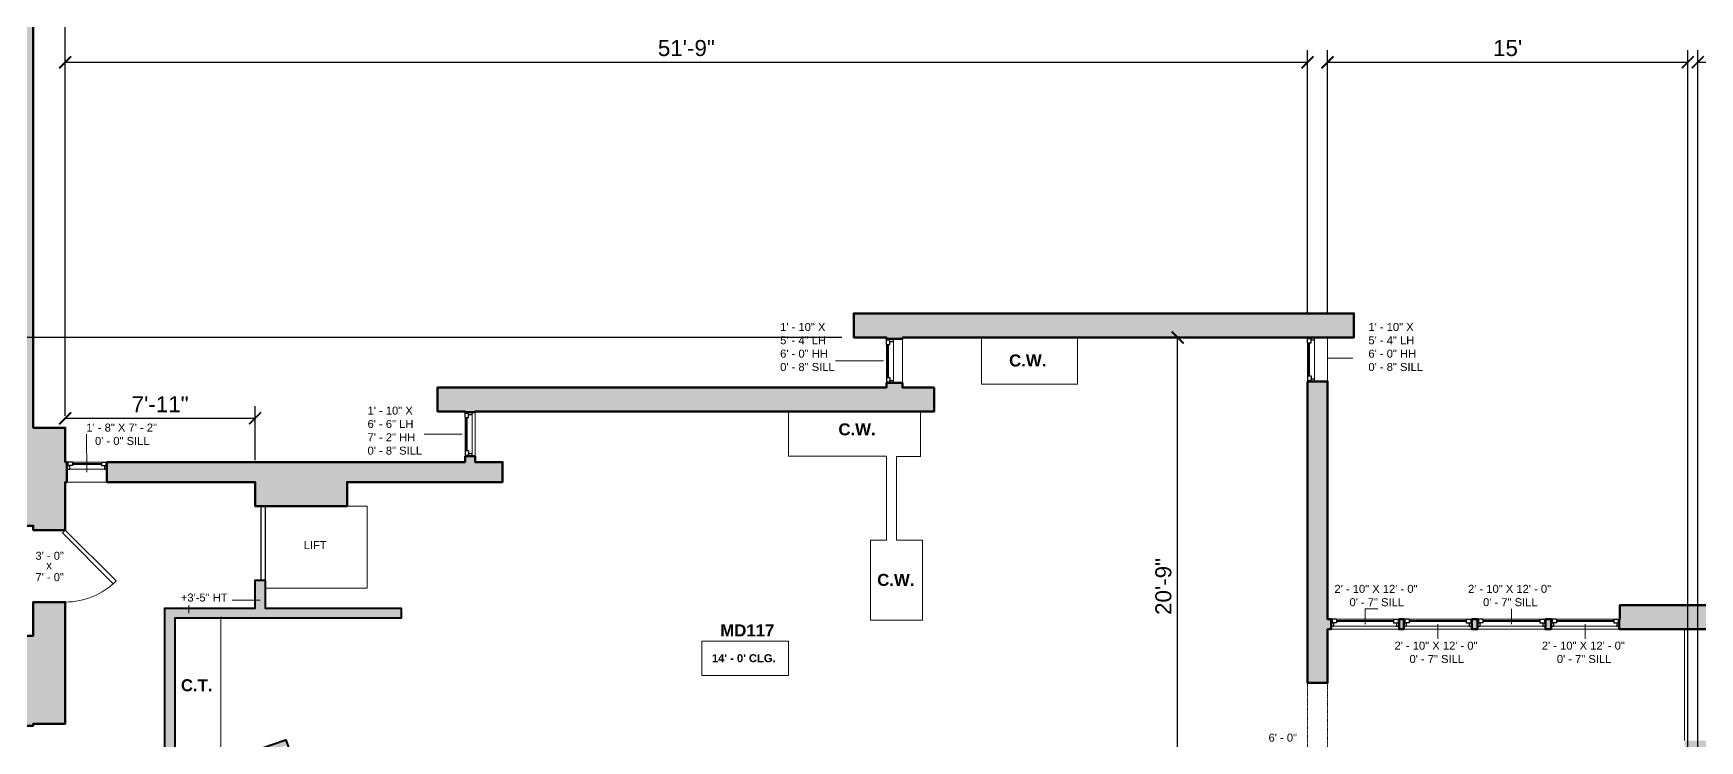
# Model space of a CAD drawing. Header units: inches. Extents: x -2078 to 106214, y -964 to 6385.
# Drawn here: x 65672 to 66505, y 4362 to 4715 of the extents above; entities that cross this region are included whole.
import ezdxf

# ---------------------------------------------------------------- set-up
doc = ezdxf.new("R2010")
doc.units = ezdxf.units.IN
doc.header["$MEASUREMENT"] = 0
doc.linetypes.add('HIDDEN2', pattern=[0.1875, 0.125, -0.0625])
for name, color, linetype, lineweight in [('A-ANNO', 2, 'Continuous', 5), ('A-ANNO-DIMS', 1, 'Continuous', 9), ('A-DETAIL-3', 40, 'Continuous', 15), ('A-DOOR', 1, 'Continuous', 18), ('A-GLAZ', 2, 'Continuous', 30), ('A-WALL', 3, 'Continuous', 40), ('A-WINDOWS', 2, 'Continuous', 18)]:
    doc.layers.add(name, color=color, linetype=linetype, lineweight=lineweight)
doc.layers.add('A-HATCH', color=9, linetype='Continuous')
doc.styles.add('Arial_1', font='arial.ttf', dxfattribs={"height": 0.0625})
doc.styles.add('Arial_2', font='arial.ttf', dxfattribs={"height": 3})
doc.styles.add('Arial_B', font='arialbd.ttf', dxfattribs={"height": 4.5})
doc.styles.add('Arial_B_1', font='arialbd.ttf', dxfattribs={"height": 3})
doc.styles.add('JC', font='arial.ttf', dxfattribs={"height": 0.125})
doc.dimstyles.new('JC-DIMS', dxfattribs={"dimtxt": 0.125, "dimasz": 0.09375, "dimexe": 0.09375, "dimexo": 0.09375, "dimgap": 0.046875, "dimtad": 1, "dimdec": 1, "dimzin": 0, "dimdsep": 46, "dimlunit": 4, "dimtxsty": 'JC', "dimblk": 'ARCHTICK', "dimcen": 0.09, "dimclrd": 1, "dimclre": 1, "dimclrt": 256, "dimadec": 0, "dimazin": 0, "dimtfac": 1, "dimtdec": 1, "dimtofl": 0, "dimtmove": 1, "dimatfit": 3, "dimfxl": 1, "dimtolj": 1, "dimtzin": 0, "dimarcsym": 0})

# ---------------------------------------------------------------- blocks, each defined once
blk = doc.blocks.new('JC_SINGLE DOOR-NO TRIM - SINGLE DOOR-1545694-Mudd Library - 2nd FL')
at = {"layer": 'A-DOOR', "lineweight": 30}
for p, q in [((-8.87, -32.04), (16.59, -6.59)), ((18, -8), (-7.46, -33.46)), ((16.59, -6.59), (18, -8)), ((-7.46, -33.46), (-8.87, -32.04))]:
    blk.add_line(p, q, dxfattribs=at)
at = {"layer": 'A-DOOR', "lineweight": 9}
blk.add_arc((18, -8), 36, 180, 225, dxfattribs=at)
blk = doc.blocks.new('JC_FIXED WINDOW - MUNTIN - FIXED WINDOW-1509661-Mudd Library - 2nd FL')
at = {"layer": 'A-GLAZ'}
for p, q in [((-10, 5), (-10, -5)), ((-7.25, 5), (-10, 5)), ((-10, 1.5), (-8.75, 1.5)), ((-9.5, 5), (-9.5, 3.25)), ((-9.5, 3.25), (-8.75, 3.25)), ((-7.25, 3.25), (-8.75, 3.25)), ((-8.75, 3.25), (-8.75, 1.5)), ((-7.25, 5), (-7.25, 3.25)), ((7.25, 5), (10, 5)), ((7.25, 5), (7.25, 3.25)), ((7.25, 3.25), (9.5, 3.25)), ((8.75, 3.25), (8.75, 1.5)), ((8.75, 1.5), (10, 1.5)), ((9.5, 5), (9.5, 3.25)), ((10, 5), (10, -5))]:
    blk.add_line(p, q, dxfattribs=at)
at = {"layer": 'A-GLAZ', "lineweight": 9}
for p, q in [((8.75, 1.5), (-8.75, 1.5)), ((7.25, 5), (-7.25, 5))]:
    blk.add_line(p, q, dxfattribs=at)
at = {"layer": 'A-GLAZ', "lineweight": 40}
blk.add_line((-7.25, 4.125), (7.25, 4.125), dxfattribs=at)
at = {"layer": 'A-WINDOWS'}
for p, q in [((10, 5), (-10, 5)), ((-10, -5), (10, -5))]:
    blk.add_line(p, q, dxfattribs=at)
blk = doc.blocks.new('JC_FIXED WINDOW - MUNTIN - FIXED WINDOW-1509813-Mudd Library - 2nd FL')
at = {"layer": 'A-GLAZ'}
for p, q in [((-11, 2.5), (-11, -2.5)), ((-8.25, 2.5), (-11, 2.5)), ((-10.5, 2.5), (-10.5, 0.75)), ((-10.5, 0.75), (-9.75, 0.75)), ((-8.25, 0.75), (-9.75, 0.75)), ((-9.75, 0.75), (-9.75, -1)), ((-8.25, 2.5), (-8.25, 0.75)), ((8.25, 2.5), (11, 2.5)), ((8.25, 2.5), (8.25, 0.75)), ((8.25, 0.75), (10.5, 0.75)), ((9.75, 0.75), (9.75, -1)), ((10.5, 2.5), (10.5, 0.75)), ((11, 2.5), (11, -2.5)), ((-11, -1), (-9.75, -1)), ((9.75, -1), (11, -1))]:
    blk.add_line(p, q, dxfattribs=at)
at = {"layer": 'A-GLAZ', "lineweight": 9}
for p, q in [((8.25, 2.5), (-8.25, 2.5)), ((9.75, -1), (-9.75, -1))]:
    blk.add_line(p, q, dxfattribs=at)
at = {"layer": 'A-GLAZ', "lineweight": 40}
blk.add_line((-8.25, 1.62), (8.25, 1.62), dxfattribs=at)
at = {"layer": 'A-WINDOWS'}
for p, q in [((11, 2.5), (-11, 2.5)), ((-11, -2.5), (11, -2.5))]:
    blk.add_line(p, q, dxfattribs=at)
blk = doc.blocks.new('JC_FIXED WINDOW - MUNTIN - FIXED WINDOW-1509908-Mudd Library - 2nd FL')
at = {"layer": 'A-GLAZ'}
for p, q in [((-11, 4), (-11, -4)), ((-8.25, 4), (-11, 4)), ((-11, 0.5), (-9.75, 0.5)), ((-10.5, 4), (-10.5, 2.25)), ((-10.5, 2.25), (-9.75, 2.25)), ((-8.25, 2.25), (-9.75, 2.25)), ((-9.75, 2.25), (-9.75, 0.5)), ((-8.25, 4), (-8.25, 2.25)), ((8.25, 4), (11, 4)), ((8.25, 4), (8.25, 2.25)), ((8.25, 2.25), (10.5, 2.25)), ((9.75, 2.25), (9.75, 0.5)), ((9.75, 0.5), (11, 0.5)), ((10.5, 4), (10.5, 2.25)), ((11, 4), (11, -4))]:
    blk.add_line(p, q, dxfattribs=at)
at = {"layer": 'A-GLAZ', "lineweight": 9}
for p, q in [((9.75, 0.5), (-9.75, 0.5)), ((8.25, 4), (-8.25, 4))]:
    blk.add_line(p, q, dxfattribs=at)
at = {"layer": 'A-GLAZ', "lineweight": 40}
blk.add_line((-8.25, 3.12), (8.25, 3.12), dxfattribs=at)
at = {"layer": 'A-WINDOWS'}
for p, q in [((11, 4), (-11, 4)), ((-11, -4), (11, -4))]:
    blk.add_line(p, q, dxfattribs=at)
blk = doc.blocks.new('JC_FIXED WINDOW - MUNTIN - FIXED WINDOW-1509958-Mudd Library - 2nd FL')
at = {"layer": 'A-GLAZ'}
for p, q in [((-11, 5), (-11, -5)), ((-8.25, 5), (-11, 5)), ((-11, 1.5), (-9.75, 1.5)), ((-10.5, 5), (-10.5, 3.25)), ((-10.5, 3.25), (-9.75, 3.25)), ((-8.25, 3.25), (-9.75, 3.25)), ((-9.75, 3.25), (-9.75, 1.5)), ((-8.25, 5), (-8.25, 3.25)), ((8.25, 5), (11, 5)), ((8.25, 5), (8.25, 3.25)), ((8.25, 3.25), (10.5, 3.25)), ((9.75, 3.25), (9.75, 1.5)), ((9.75, 1.5), (11, 1.5)), ((10.5, 5), (10.5, 3.25)), ((11, 5), (11, -5))]:
    blk.add_line(p, q, dxfattribs=at)
at = {"layer": 'A-GLAZ', "lineweight": 9}
for p, q in [((9.75, 1.5), (-9.75, 1.5)), ((8.25, 5), (-8.25, 5))]:
    blk.add_line(p, q, dxfattribs=at)
at = {"layer": 'A-GLAZ', "lineweight": 40}
blk.add_line((-8.25, 4.12), (8.25, 4.12), dxfattribs=at)
at = {"layer": 'A-WINDOWS'}
for p, q in [((11, 5), (-11, 5)), ((-11, -5), (11, -5))]:
    blk.add_line(p, q, dxfattribs=at)
blk = doc.blocks.new('JC_FIXED WINDOW - MUNTIN - FIXED WINDOW-1511943-Mudd Library - 2nd FL')
at = {"layer": 'A-GLAZ'}
for p, q in [((-17, 2.5), (-17, -2.5)), ((-14.25, 2.5), (-17, 2.5)), ((-16.5, 2.5), (-16.5, 0.75)), ((-16.5, 0.75), (-15.75, 0.75)), ((-14.25, 0.75), (-15.75, 0.75)), ((-15.75, 0.75), (-15.75, -1)), ((-14.25, 2.5), (-14.25, 0.75)), ((14.25, 2.5), (17, 2.5)), ((14.25, 2.5), (14.25, 0.75)), ((14.25, 0.75), (16.5, 0.75)), ((15.75, 0.75), (15.75, -1)), ((16.5, 2.5), (16.5, 0.75)), ((17, 2.5), (17, -2.5)), ((-17, -1), (-15.75, -1)), ((15.75, -1), (17, -1))]:
    blk.add_line(p, q, dxfattribs=at)
at = {"layer": 'A-GLAZ', "lineweight": 9}
for p, q in [((14.25, 2.5), (-14.25, 2.5)), ((15.75, -1), (-15.75, -1))]:
    blk.add_line(p, q, dxfattribs=at)
at = {"layer": 'A-GLAZ', "lineweight": 40}
blk.add_line((-14.25, 1.625), (14.25, 1.625), dxfattribs=at)
at = {"layer": 'A-WINDOWS'}
for p, q in [((17, 2.5), (-17, 2.5)), ((-17, -2.5), (17, -2.5))]:
    blk.add_line(p, q, dxfattribs=at)
blk = doc.blocks.new('JC_OPENING DOOR - OPENING DOOR-1582286-Mudd Library - 2nd FL')
at = {"layer": 'A-DOOR', "linetype": 'HIDDEN2'}
for p, q in [((35.68, 5), (-36.32, 5)), ((-36.32, -5), (35.68, -5))]:
    blk.add_line(p, q, dxfattribs=at)
at = {"layer": 'A-DOOR'}
for p, q in [((-36.32, 5), (-36.32, -5)), ((35.68, -5), (35.68, 5))]:
    blk.add_line(p, q, dxfattribs=at)
blk = doc.blocks.new('JC_SINGLE DOOR-NO TRIM - SINGLE DOOR-1645188-Mudd Library - 2nd FL')
at = {"layer": 'A-DOOR', "lineweight": 30}
for p, q in [((-18.5, -0.5), (18.5, -0.5)), ((18.5, -2.5), (-18.5, -2.5))]:
    blk.add_line(p, q, dxfattribs=at)
blk = doc.blocks.new('_ArchTick')
at = {"color": 0, "linetype": 'ByBlock', "const_width": 0.15}
blk.add_lwpolyline([(-0.5, -0.5), (0.5, 0.5)], dxfattribs=at)
blk = doc.blocks.new('*D2650')
at = {"layer": 'A-ANNO-DIMS', "color": 1, "lineweight": -2, "transparency": 16777216}
for p, q in [((66319.07, 4575.12), (66319.07, 4706.69)), ((66499.08, 4268.96), (66499.08, 4706.69)), ((66319.07, 4700.69), (66499.08, 4700.69))]:
    blk.add_line(p, q, dxfattribs=at)
at = {"layer": 'Defpoints', "color": 0, "transparency": 16777216}
for p in [(66499.08, 4700.69), (66319.07, 4569.12), (66499.08, 4262.96)]:
    blk.add_point(p, dxfattribs=at)
at = {"layer": 'A-ANNO-DIMS', "color": 1, "lineweight": -2, "transparency": 16777216, "xscale": 6, "yscale": 6, "zscale": 6, "rotation": 180}
blk.add_blockref('_ArchTick', (66319.07, 4700.69), dxfattribs=at)
at = {"layer": 'A-ANNO-DIMS', "color": 1, "lineweight": -2, "transparency": 16777216, "xscale": 6, "yscale": 6, "zscale": 6}
blk.add_blockref('_ArchTick', (66499.08, 4700.69), dxfattribs=at)
at = {"layer": 'A-ANNO-DIMS', "color": 2, "transparency": 16777216, "insert": (66409.07, 4707.77), "char_height": 8, "attachment_point": 5, "style": 'JC'}
blk.add_mtext("\\A1;15'", dxfattribs=at)
blk = doc.blocks.new('*D2651')
at = {"layer": 'A-ANNO-DIMS', "color": 1, "lineweight": -2, "transparency": 16777216}
for p, q in [((65688.2, 4523.98), (65688.2, 4706.69)), ((66309.07, 4575.12), (66309.07, 4706.69)), ((65688.2, 4700.69), (66309.07, 4700.69))]:
    blk.add_line(p, q, dxfattribs=at)
at = {"layer": 'Defpoints', "color": 0, "transparency": 16777216}
for p in [(66309.07, 4700.69), (66309.07, 4569.12), (65688.2, 4517.98)]:
    blk.add_point(p, dxfattribs=at)
at = {"layer": 'A-ANNO-DIMS', "color": 1, "lineweight": -2, "transparency": 16777216, "xscale": 6, "yscale": 6, "zscale": 6, "rotation": 180}
blk.add_blockref('_ArchTick', (65688.2, 4700.69), dxfattribs=at)
at = {"layer": 'A-ANNO-DIMS', "color": 1, "lineweight": -2, "transparency": 16777216, "xscale": 6, "yscale": 6, "zscale": 6}
blk.add_blockref('_ArchTick', (66309.07, 4700.69), dxfattribs=at)
at = {"layer": 'A-ANNO-DIMS', "color": 2, "transparency": 16777216, "insert": (65998.63, 4707.77), "char_height": 8, "attachment_point": 5, "style": 'JC'}
blk.add_mtext('\\A1;51\'-9"', dxfattribs=at)
blk = doc.blocks.new('*D2653')
at = {"layer": 'A-ANNO-DIMS', "color": 1, "lineweight": -2, "transparency": 16777216}
for p, q in [((66504.08, 4268.96), (66504.08, 4706.69)), ((66528.08, 4218.56), (66528.08, 4706.69)), ((66504.08, 4700.69), (66528.08, 4700.69))]:
    blk.add_line(p, q, dxfattribs=at)
at = {"layer": 'Defpoints', "color": 0, "transparency": 16777216}
for p in [(66528.08, 4700.69), (66504.08, 4262.96), (66528.08, 4212.56)]:
    blk.add_point(p, dxfattribs=at)
at = {"layer": 'A-ANNO-DIMS', "color": 1, "lineweight": -2, "transparency": 16777216, "xscale": 6, "yscale": 6, "zscale": 6, "rotation": 180}
blk.add_blockref('_ArchTick', (66504.08, 4700.69), dxfattribs=at)
at = {"layer": 'A-ANNO-DIMS', "color": 1, "lineweight": -2, "transparency": 16777216, "xscale": 6, "yscale": 6, "zscale": 6}
blk.add_blockref('_ArchTick', (66528.08, 4700.69), dxfattribs=at)
at = {"layer": 'A-ANNO-DIMS', "color": 2, "transparency": 16777216, "insert": (66516.08, 4707.71), "char_height": 8, "attachment_point": 5, "style": 'JC'}
blk.add_mtext("\\A1;2'", dxfattribs=at)
blk = doc.blocks.new('*D2654')
at = {"layer": 'A-ANNO-DIMS', "color": 1, "lineweight": -2, "transparency": 16777216}
for p, q in [((66076.27, 4563.12), (65420.26, 4563.12)), ((65426.26, 3740.12), (65426.26, 4563.12)), ((65891.08, 3740.12), (65420.26, 3740.12))]:
    blk.add_line(p, q, dxfattribs=at)
at = {"layer": 'Defpoints', "color": 0, "transparency": 16777216}
for p in [(65426.26, 4563.12), (66082.27, 4563.12), (65897.08, 3740.12)]:
    blk.add_point(p, dxfattribs=at)
at = {"layer": 'A-ANNO-DIMS', "color": 1, "lineweight": -2, "transparency": 16777216, "xscale": 6, "yscale": 6, "zscale": 6}
for p, rotation in [((65426.26, 4563.12), 90), ((65426.26, 3740.12), 270)]:
    blk.add_blockref('_ArchTick', p, dxfattribs=dict(at, rotation=rotation))
at = {"layer": 'A-ANNO-DIMS', "color": 2, "transparency": 16777216, "insert": (65419.18, 4151.62), "char_height": 8, "attachment_point": 5, "rotation": 90, "style": 'JC'}
blk.add_mtext('\\A1;68\'-7"', dxfattribs=at)
blk = doc.blocks.new('JC- existing door Tag_quad - JC- existing door Tag_quad-839775-Mudd Library - 2nd FL')
at = {"layer": 'A-ANNO', "insert": (-0.023, 0.038), "char_height": 0.0625, "width": 0.0505, "attachment_point": 1, "style": 'Arial_1', "bg_fill": 3, "box_fill_scale": 1.25, "bg_fill_color": 256, "bg_fill_true_color": 13158600, "bg_fill_transparency": 0}
blk.add_mtext('x', dxfattribs=at)
blk = doc.blocks.new('*D2668')
at = {"layer": 'A-ANNO-DIMS', "color": 1, "lineweight": -2, "transparency": 16777216}
for p, q in [((65688.2, 4523.98), (65688.2, 4528.73)), ((65688.2, 4522.73), (65783.08, 4522.73)), ((65783.08, 4501.83), (65783.08, 4528.73))]:
    blk.add_line(p, q, dxfattribs=at)
at = {"layer": 'Defpoints', "color": 0, "transparency": 16777216}
for p in [(65783.08, 4522.73), (65688.2, 4517.98), (65783.08, 4495.83)]:
    blk.add_point(p, dxfattribs=at)
at = {"layer": 'A-ANNO-DIMS', "color": 1, "lineweight": -2, "transparency": 16777216, "xscale": 6, "yscale": 6, "zscale": 6, "rotation": 180}
blk.add_blockref('_ArchTick', (65688.2, 4522.73), dxfattribs=at)
at = {"layer": 'A-ANNO-DIMS', "color": 1, "lineweight": -2, "transparency": 16777216, "xscale": 6, "yscale": 6, "zscale": 6}
blk.add_blockref('_ArchTick', (65783.08, 4522.73), dxfattribs=at)
at = {"layer": 'A-ANNO-DIMS', "color": 2, "transparency": 16777216, "insert": (65735.64, 4529.75), "char_height": 8, "attachment_point": 5, "style": 'JC'}
blk.add_mtext('\\A1;7\'-11"', dxfattribs=at)
blk = doc.blocks.new('*D2669')
at = {"layer": 'A-ANNO-DIMS', "color": 1, "lineweight": -2, "transparency": 16777216}
for p, q in [((65688.2, 4523.98), (65688.2, 4752.71)), ((67592.58, 4083.21), (67592.58, 4752.71)), ((65688.2, 4746.71), (67592.58, 4746.71))]:
    blk.add_line(p, q, dxfattribs=at)
at = {"layer": 'Defpoints', "color": 0, "transparency": 16777216}
for p in [(67592.58, 4746.71), (65688.2, 4517.98), (67592.58, 4077.21)]:
    blk.add_point(p, dxfattribs=at)
at = {"layer": 'A-ANNO-DIMS', "color": 1, "lineweight": -2, "transparency": 16777216, "xscale": 6, "yscale": 6, "zscale": 6, "rotation": 180}
blk.add_blockref('_ArchTick', (65688.2, 4746.71), dxfattribs=at)
at = {"layer": 'A-ANNO-DIMS', "color": 1, "lineweight": -2, "transparency": 16777216, "xscale": 6, "yscale": 6, "zscale": 6}
blk.add_blockref('_ArchTick', (67592.58, 4746.71), dxfattribs=at)
at = {"layer": 'A-ANNO-DIMS', "color": 2, "transparency": 16777216, "insert": (66640.39, 4753.8), "char_height": 8, "attachment_point": 5, "style": 'JC'}
blk.add_mtext('\\A1;158\'-8"', dxfattribs=at)
blk = doc.blocks.new('*D2670')
at = {"layer": 'A-ANNO-DIMS', "color": 1, "lineweight": -2, "transparency": 16777216}
for p, q in [((66244.15, 4314.12), (66244.15, 4563.12)), ((66244.49, 4563.12), (66250.15, 4563.12)), ((66244.49, 4314.12), (66250.15, 4314.12))]:
    blk.add_line(p, q, dxfattribs=at)
at = {"layer": 'Defpoints', "color": 0, "transparency": 16777216}
for p in [(66238.49, 4563.12), (66244.15, 4563.12), (66238.49, 4314.12)]:
    blk.add_point(p, dxfattribs=at)
at = {"layer": 'A-ANNO-DIMS', "color": 1, "lineweight": -2, "transparency": 16777216, "xscale": 6, "yscale": 6, "zscale": 6}
for p, rotation in [((66244.15, 4563.12), 90), ((66244.15, 4314.12), 270)]:
    blk.add_blockref('_ArchTick', p, dxfattribs=dict(at, rotation=rotation))
at = {"layer": 'A-ANNO-DIMS', "color": 2, "transparency": 16777216, "insert": (66237.06, 4438.62), "char_height": 8, "attachment_point": 5, "rotation": 90, "style": 'JC'}
blk.add_mtext('\\A1;20\'-9"', dxfattribs=at)
blk = doc.blocks.new('*D2671')
at = {"layer": 'A-ANNO-DIMS', "color": 1, "lineweight": -2, "transparency": 16777216}
for p, q in [((66076.27, 4563.12), (65452.24, 4563.12)), ((65458.24, 4222.12), (65458.24, 4563.12)), ((65728.14, 4222.12), (65452.24, 4222.12))]:
    blk.add_line(p, q, dxfattribs=at)
at = {"layer": 'Defpoints', "color": 0, "transparency": 16777216}
for p in [(65458.24, 4563.12), (66082.27, 4563.12), (65734.14, 4222.12)]:
    blk.add_point(p, dxfattribs=at)
at = {"layer": 'A-ANNO-DIMS', "color": 1, "lineweight": -2, "transparency": 16777216, "xscale": 6, "yscale": 6, "zscale": 6}
for p, rotation in [((65458.24, 4563.12), 90), ((65458.24, 4222.12), 270)]:
    blk.add_blockref('_ArchTick', p, dxfattribs=dict(at, rotation=rotation))
at = {"layer": 'A-ANNO-DIMS', "color": 2, "transparency": 16777216, "insert": (65451.15, 4392.62), "char_height": 8, "attachment_point": 5, "rotation": 90, "style": 'JC'}
blk.add_mtext('\\A1;28\'-5"', dxfattribs=at)

msp = doc.modelspace()

# ---------------------------------------------------------------- hatches: boundary and pattern name
at = {"layer": 'A-HATCH'}
h = msp.add_hatch(color=256, dxfattribs=at)
h.dxf.hatch_style = 1
h.paths.add_polyline_path([(65688.202, 4517.984), (65672.202, 4517.984), (65672.202, 4723.348), (65659.39, 4723.348), (65659.39, 4717.348), (65662.202, 4717.348), (65662.202, 4468.95), (65672.202, 4468.95), (65672.202, 4466.832), (65688.202, 4466.832), (65688.202, 4490.832), (65689.078, 4490.832), (65689.078, 4500.832), (65688.202, 4500.832)])
h.paths.add_polyline_path([(65688.202, 4430.832), (65672.202, 4430.832), (65672.202, 4413.95), (65662.202, 4413.95), (65662.202, 4374.75), (65662.202, 4372.75), (65662.202, 4368.95), (65672.202, 4368.95), (65672.202, 4369.984), (65688.202, 4369.984)])
h.paths.add_polyline_path([(65672.202, 4228.984), (65672.202, 4228.95), (65662.202, 4228.95), (65662.202, 4221.383), (65662.202, 3940.941), (65688.202, 3940.941), (65688.202, 3965.119), (65691.578, 3965.119), (65691.578, 3973.119), (65688.202, 3973.119), (65688.202, 4228.984)])
h.paths.add_polyline_path([(65713.578, 3973.119), (65713.578, 3965.119), (65846.828, 3965.119), (65846.828, 3973.119)])
h.paths.add_polyline_path([(65738.145, 4223.506), (65748.129, 4226.969), (65748.129, 4234.833), (65749.833, 4235.424), (65748.195, 4240.148), (65748.129, 4240.125), (65748.129, 4246.829), (65801.113, 4265.206), (65800.376, 4267.332), (65747.379, 4248.938), (65747.379, 4252.919), (65743.129, 4251.445), (65743.129, 4230.527), (65734.145, 4227.411), (65734.145, 4222.119), (65734.145, 4031.72), (65738.145, 4031.72)])
h.paths.add_polyline_path([(65892.078, 3973.119), (65886.828, 3973.119), (65886.828, 3965.119), (65892.078, 3965.119), (65892.078, 3917.734), (65902.078, 3917.734), (65902.078, 3964.119), (65924.462, 3964.119), (65924.462, 3986.119), (65924.462, 3991.119), (65902.078, 3991.119), (65902.078, 3998.308), (65892.078, 3998.308)])
h.paths.add_polyline_path([(65892.078, 3714.308), (65902.078, 3714.308), (65902.078, 3732.119), (65902.328, 3732.119), (65902.328, 3740.119), (65902.078, 3740.119), (65902.078, 3831.734), (65892.078, 3831.734)])
h.paths.add_polyline_path([(66079.828, 3732.119), (66079.828, 3740.119), (65924.328, 3740.119), (65924.328, 3732.119)])
h.paths.add_polyline_path([(65902.066, 3748.599), (65942.47, 3748.599), (65942.47, 3756.842), (65902.066, 3756.842)], flags=9)
h = msp.add_hatch(color=256, dxfattribs=at)
h.dxf.hatch_style = 1
h.paths.add_polyline_path([(66319.066, 4318.369), (66309.066, 4318.369), (66309.066, 4133.693), (66319.066, 4133.693)])
h.paths.add_polyline_path([(66169.777, 4307.3), (66161.777, 4307.3), (66161.777, 4292.842), (66153.113, 4292.842), (66153.113, 4280.842), (66115.113, 4280.842), (66115.113, 4292.842), (66110.113, 4292.842), (66110.113, 4310.579), (66100.113, 4310.579), (66100.113, 4289.087), (66100.043, 4289.085), (66100.113, 4285.086), (66100.113, 4275.579), (66110.113, 4275.579), (66110.113, 4279.842), (66156.777, 4279.842), (66156.777, 4268.308), (66169.777, 4268.308)])
h.paths.add_polyline_path([(66319.066, 4541.119), (66309.066, 4541.119), (66309.066, 4390.369), (66319.066, 4390.369), (66319.066, 4417.269), (66320.828, 4417.269), (66320.828, 4422.269), (66319.066, 4422.269)])
h.paths.add_polyline_path([(66332.271, 4575.119), (66082.271, 4575.119), (66082.271, 4563.119), (66098.638, 4563.119), (66098.638, 4562.398), (66106.638, 4562.398), (66106.638, 4563.119), (66309.066, 4563.119), (66319.066, 4563.119), (66332.271, 4563.119)])
h.paths.add_polyline_path([(66122.553, 4538.172), (66106.638, 4538.172), (66106.638, 4540.398), (66098.638, 4540.398), (66098.638, 4538.172), (65874.289, 4538.172), (65874.289, 4526.172), (65888.046, 4526.172), (65893.046, 4525.832), (65893.046, 4526.172), (66122.553, 4526.172)])
h.paths.add_polyline_path([(65906.796, 4500.832), (65893.046, 4500.832), (65893.046, 4503.832), (65888.046, 4503.832), (65888.046, 4500.832), (65709.078, 4500.832), (65709.078, 4490.832), (65783.078, 4490.832), (65783.078, 4478.832), (65829.078, 4478.832), (65829.078, 4490.832), (65906.796, 4490.832)])
h.paths.add_polyline_path([(65856.087, 4427.832), (65788.078, 4427.832), (65788.078, 4441.832), (65783.078, 4441.832), (65783.078, 4427.832), (65737.955, 4427.832), (65737.955, 4338.323), (65799.336, 4359.26), (65798.449, 4361.863), (65742.955, 4342.934), (65742.955, 4422.832), (65856.087, 4422.832)])
h = msp.add_hatch(color=256, dxfattribs=at)
h.dxf.hatch_style = 1
h.paths.add_polyline_path([(65800.708, 4355.238), (65799.821, 4357.84), (65738.197, 4336.821), (65737.955, 4337.53), (65737.955, 4333.832)])
h.paths.add_polyline_path([(65900.113, 4310.579), (65890.113, 4310.579), (65890.113, 4289.371), (65888.023, 4288.646), (65889.662, 4283.922), (65890.113, 4284.079), (65890.113, 4275.579), (65900.113, 4275.579), (65900.113, 4281.595), (65900.113, 4285.596)])
h.paths.add_polyline_path([(67196.326, 3797.493), (67196.326, 3991.469), (67191.078, 3991.469), (67191.078, 3960.944), (67188.078, 3960.944), (67188.078, 3862.917), (67183.055, 3862.873), (67183.126, 3854.873), (67191.078, 3854.944), (67191.078, 3798.532), (67191.078, 3787.947), (67244.317, 3719.804), (67255.077, 3736.535), (67254.704, 3736.837), (67261.249, 3744.92)])
h.paths.add_polyline_path([(67518.799, 3912.251, 0.035875), (67577.91, 4017.637), (67575.455, 4018.791), (67576.476, 4021.056), (67570.025, 4023.778), (67569.121, 4021.768), (67567.955, 4022.316, -0.0359224), (67509.529, 3918.174, -0.0795008), (67319.208, 3697.985), (67314.095, 3702.126), (67307.802, 3694.354), (67308.131, 3694.087), (67291.429, 3659.456), (67327.913, 3690.936, 0.0788846)])
h.paths.add_polyline_path([(67247.942, 4382.218), (67241.579, 4374.503), (67502.703, 4159.127), (67487.525, 4121.56), (67498.725, 4116.832), (67501.837, 4124.203), (67499.737, 4125.089), (67514.721, 4162.177)])
h.paths.add_polyline_path([(67199.735, 4354.794), (67189.735, 4354.794), (67189.735, 4353.044), (66947.239, 4353.044), (66947.239, 4400.519), (66940.239, 4400.519), (66940.239, 4350.044), (66738.641, 4350.044), (66738.641, 4357.294), (66728.641, 4357.294), (66728.641, 4293.353), (66734.641, 4293.353), (66734.641, 4343.044), (66961.078, 4343.044), (66961.078, 4336.044), (66971.078, 4336.044), (66971.078, 4343.044), (67186.735, 4343.044), (67186.735, 4248.937), (67191.078, 4248.937), (67191.078, 4217.937), (67196.078, 4217.937), (67196.078, 4248.937), (67199.735, 4248.937)])
h.paths.add_polyline_path([(67196.078, 4181.937), (67191.078, 4181.937), (67191.078, 4027.469), (67196.078, 4027.469)])
h.paths.add_polyline_path([(66947.239, 4429.269), (66760.891, 4429.269), (66760.891, 4417.269), (66761.489, 4417.269), (66761.489, 4418.269), (66940.239, 4418.269), (66940.239, 4416.519), (66947.239, 4416.519)])
h.paths.add_polyline_path([(66738.891, 4429.269), (66727.391, 4429.269), (66727.391, 4417.269), (66728.641, 4417.269), (66728.641, 4405.294), (66738.641, 4405.294), (66738.641, 4417.269), (66738.891, 4417.269)])
h.paths.add_polyline_path([(66705.391, 4429.269), (66465.078, 4429.269), (66465.078, 4422.269), (66464.832, 4422.269), (66464.832, 4417.269), (66643.078, 4417.269), (66643.078, 4416.044), (66647.078, 4416.044), (66647.078, 4417.269), (66705.391, 4417.269)])
h.paths.add_polyline_path([(66618.066, 4342.269), (66620.828, 4342.269), (66620.828, 4347.269), (66619.328, 4347.269), (66619.328, 4349.269), (66610.066, 4349.269), (66610.066, 4325.077), (66539.533, 4325.077), (66539.533, 4361.475), (66497.533, 4361.475), (66497.533, 4305.475), (66505.783, 4305.475), (66505.783, 4308.225), (66524.783, 4308.225), (66524.783, 4306.975), (66531.078, 4306.975), (66531.078, 4306.464), (66536.078, 4306.464), (66536.078, 4320.077), (66613.066, 4320.077), (66613.066, 4312.464), (66607.485, 4312.464), (66604.125, 4307.881), (66604.125, 4307.464), (66618.066, 4307.464)])
h.paths.add_polyline_path([(66647.078, 4347.294), (66643.078, 4347.294), (66643.078, 4347.269), (66642.828, 4347.269), (66642.828, 4342.269), (66647.078, 4342.269)])
h.paths.add_polyline_path([(66647.078, 4380.044), (66643.078, 4380.044), (66643.078, 4379.294), (66647.078, 4379.294)])
h.paths.add_polyline_path([(66357.133, 4422.269), (66354.828, 4422.269), (66354.828, 4417.269), (66357.133, 4417.269)])
h.paths.add_polyline_path([(66393.961, 4422.269), (66391.133, 4422.269), (66391.133, 4417.269), (66393.961, 4417.269)])
h.paths.add_polyline_path([(66430.832, 4422.269), (66427.961, 4422.269), (66427.961, 4417.269), (66430.832, 4417.269)])

# ---------------------------------------------------------------- linework, layer by layer
at = {"layer": 'A-ANNO'}
for p, q in [((65699.078, 4495.832), (65698.765, 4514.732)), ((66337.828, 4427.45), (66344.203, 4427.437)), ((66337.828, 4419.769), (66337.828, 4427.45)), ((66410.961, 4419.769), (66410.961, 4427.437)), ((66374.133, 4419.769), (66374.197, 4412.364)), ((66447.832, 4419.769), (66447.832, 4412.364))]:
    msp.add_line(p, q, dxfattribs=at)
at = {"layer": 'A-ANNO', "flags": 128}
msp.add_lwpolyline([(66006.296, 4411.217), (66049.695, 4411.217), (66049.695, 4394.148), (66006.296, 4394.148)], close=True, dxfattribs=at)
at = {"layer": 'A-DETAIL-3', "lineweight": 9}
for p, q in [((66097.138, 4551.398), (66073.138, 4551.398)), ((66319.328, 4552.693), (66331.638, 4552.693)), ((65886.546, 4514.832), (65867.546, 4514.832)), ((65785.578, 4431.832), (65771.578, 4431.832)), ((65749.903, 4429.206), (65749.903, 4425.332)), ((65765.928, 4423.377), (65765.928, 4350.377)), ((66497.533, 4361.553), (66497.533, 4416.974))]:
    msp.add_line(p, q, dxfattribs=at)
for points in [[(66194.135, 4563.119), (66194.135, 4539.776), (66146.135, 4539.776), (66146.135, 4563.119)], [(66049.638, 4526.172), (66049.638, 4503.773), (66098.638, 4503.773), (66098.638, 4461.773), (66090.638, 4461.773), (66090.638, 4421.726), (66116.638, 4421.726), (66116.638, 4461.773), (66103.638, 4461.773), (66103.638, 4503.525), (66115.638, 4503.525), (66115.638, 4526.172)], [(65829.078, 4478.832), (65839.078, 4478.832), (65839.078, 4437.832), (65788.078, 4437.832), (65788.078, 4478.832)]]:
    msp.add_lwpolyline(points, dxfattribs=at)
at = {"layer": 'A-WALL', "lineweight": 60}
for points in [[(65659.39, 4717.348), (65662.202, 4717.348), (65662.202, 4468.95), (65672.202, 4468.95), (65672.202, 4466.832), (65688.202, 4466.832), (65688.202, 4490.832), (65689.078, 4490.832), (65689.078, 4500.832), (65688.202, 4500.832), (65688.202, 4517.984), (65672.202, 4517.984), (65672.202, 4723.348), (65659.39, 4723.348)], [(66106.638, 4563.119), (66309.066, 4563.119), (66319.066, 4563.119), (66332.271, 4563.119), (66332.271, 4575.119), (66082.271, 4575.119), (66082.271, 4563.119), (66098.638, 4563.119), (66098.638, 4562.398), (66106.638, 4562.398)], [(66122.553, 4538.172), (66106.638, 4538.172), (66106.638, 4540.398), (66098.638, 4540.398), (66098.638, 4538.172), (65874.289, 4538.172), (65874.289, 4526.172), (65888.046, 4526.172), (65888.046, 4525.832), (65893.046, 4525.832), (65893.046, 4526.172), (66122.553, 4526.172)], [(66309.066, 4541.119), (66309.066, 4390.369), (66319.066, 4390.369), (66319.066, 4417.269), (66320.828, 4417.269), (66320.828, 4422.269), (66319.066, 4422.269), (66319.066, 4541.119)], [(65888.046, 4503.832), (65888.046, 4500.832), (65709.078, 4500.832), (65709.078, 4490.832), (65783.078, 4490.832), (65783.078, 4478.832), (65829.078, 4478.832), (65829.078, 4490.832), (65906.796, 4490.832), (65906.796, 4500.832), (65893.046, 4500.832), (65893.046, 4503.832)], [(66357.133, 4422.269), (66354.828, 4422.269), (66354.828, 4417.269), (66357.133, 4417.269)], [(66393.961, 4422.269), (66391.133, 4422.269), (66391.133, 4417.269), (66393.961, 4417.269)], [(66430.832, 4422.269), (66427.961, 4422.269), (66427.961, 4417.269), (66430.832, 4417.269)], [(66647.078, 4417.269), (66705.391, 4417.269), (66705.391, 4429.269), (66465.078, 4429.269), (66465.078, 4422.269), (66464.832, 4422.269), (66464.832, 4417.269), (66643.078, 4417.269), (66643.078, 4416.044), (66647.078, 4416.044)]]:
    msp.add_lwpolyline(points, close=True, dxfattribs=at)
at = {"layer": 'A-WALL'}
msp.add_lwpolyline([(65742.955, 4342.934), (65798.449, 4361.863), (65800.708, 4355.238), (65737.955, 4333.832), (65737.955, 4427.832), (65783.078, 4427.832), (65783.078, 4441.832), (65788.078, 4441.832), (65788.078, 4427.832), (65856.087, 4427.832), (65856.087, 4422.832), (65742.955, 4422.832)], close=True, dxfattribs=at)
at = {"layer": 'A-WALL', "lineweight": 60}
msp.add_lwpolyline([(65662.202, 4372.75), (65662.202, 4368.95), (65672.202, 4368.95), (65672.202, 4369.984), (65688.202, 4369.984), (65688.202, 4430.832), (65672.202, 4430.832), (65672.202, 4413.95), (65662.202, 4413.95), (65662.202, 4374.75)], dxfattribs=at)

# ---------------------------------------------------------------- block references
at = {"layer": 'A-DOOR'}
for name, p, rotation in [('JC_SINGLE DOOR-NO TRIM - SINGLE DOOR-1645188-Mudd Library - 2nd FL', (65785.578, 4460.332), 89.99999999999991), ('JC_SINGLE DOOR-NO TRIM - SINGLE DOOR-1545694-Mudd Library - 2nd FL', (65680.202, 4448.832), 89.99999999999991), ('JC_OPENING DOOR - OPENING DOOR-1582286-Mudd Library - 2nd FL', (66314.066, 4354.046), 269.9999999999999)]:
    msp.add_blockref(name, p, dxfattribs=dict(at, rotation=rotation))
at = {"layer": 'A-WINDOWS'}
for name, p, rotation in [('JC_FIXED WINDOW - MUNTIN - FIXED WINDOW-1509908-Mudd Library - 2nd FL', (66102.638, 4551.398), 89.99999999999993), ('JC_FIXED WINDOW - MUNTIN - FIXED WINDOW-1509958-Mudd Library - 2nd FL', (66314.066, 4552.119), 89.9999999999999), ('JC_FIXED WINDOW - MUNTIN - FIXED WINDOW-1509813-Mudd Library - 2nd FL', (65890.546, 4514.832), 89.99999999999991)]:
    msp.add_blockref(name, p, dxfattribs=dict(at, rotation=rotation))
for name, p in [('JC_FIXED WINDOW - MUNTIN - FIXED WINDOW-1509661-Mudd Library - 2nd FL', (65699.078, 4495.832)), ('JC_FIXED WINDOW - MUNTIN - FIXED WINDOW-1511943-Mudd Library - 2nd FL', (66337.828, 4419.769)), ('JC_FIXED WINDOW - MUNTIN - FIXED WINDOW-1511943-Mudd Library - 2nd FL', (66374.133, 4419.769)), ('JC_FIXED WINDOW - MUNTIN - FIXED WINDOW-1511943-Mudd Library - 2nd FL', (66410.961, 4419.769)), ('JC_FIXED WINDOW - MUNTIN - FIXED WINDOW-1511943-Mudd Library - 2nd FL', (66447.832, 4419.769))]:
    msp.add_blockref(name, p, dxfattribs=at)

# ---------------------------------------------------------------- texts
at = {"layer": 'A-ANNO', "attachment_point": 1}
for s, insert, char_height, width, style in [('1\' - 10" X ', (66045.503, 4570.359), 4, 30.502, 'Arial_2'), ('1\' - 10" X ', (66339.503, 4570.359), 4, 30.502, 'Arial_2'), ('5\' - 4" LH', (66045.503, 4563.693), 4, 28.886, 'Arial_2'), ('6\' - 0" HH', (66045.503, 4557.026), 4, 30.098, 'Arial_2'), ('5\' - 4" LH', (66339.503, 4563.693), 4, 28.886, 'Arial_2'), ('6\' - 0" HH', (66339.503, 4557.026), 4, 30.098, 'Arial_2'), ('0\' - 8" SILL', (66045.503, 4550.359), 4, 34.138, 'Arial_2'), ('C.W.', (66159.928, 4554.634), 6, 22.624, 'Arial_B'), ('0\' - 8" SILL', (66339.503, 4550.359), 4, 34.138, 'Arial_2'), ('1\' - 10" X ', (65839.292, 4528.542), 4, 30.502, 'Arial_2'), ('1\' - 8" X 7\' - 2"', (65698.765, 4520.063), 4, 44.642, 'Arial_2'), ('6\' - 6" LH', (65839.292, 4521.875), 4, 28.886, 'Arial_2'), ('7\' - 2" HH', (65839.292, 4515.209), 4, 30.098, 'Arial_2'), ('C.W.', (66074.628, 4520.17), 6, 22.624, 'Arial_B'), ('0\' - 0" SILL', (65703.099, 4513.396), 4, 34.138, 'Arial_2'), ('0\' - 8" SILL', (65839.292, 4508.542), 4, 34.138, 'Arial_2'), ('LIFT', (65807.399, 4461.311), 4, 14.14, 'Arial_2'), ('C.W.', (66094.004, 4444.916), 6, 22.624, 'Arial_B'), ('2\' - 10" X 12\' - 0"', (66322.534, 4439.433), 4, 52.318, 'Arial_2'), ('2\' - 10" X 12\' - 0"', (66389.292, 4439.433), 4, 52.318, 'Arial_2'), ('+3\'-5" HT', (65745.987, 4435.081), 4, 29.29, 'Arial_2'), ('0\' - 7" SILL', (66330.034, 4432.766), 4, 34.138, 'Arial_2'), ('0\' - 7" SILL', (66396.792, 4432.766), 4, 34.138, 'Arial_2'), ('MD117', (66015.576, 4419.661), 6, 74.74, 'Arial_B'), ('2\' - 10" X 12\' - 0"', (66352.527, 4411.031), 4, 52.318, 'Arial_2'), ('2\' - 10" X 12\' - 0"', (66426.163, 4411.031), 4, 52.318, 'Arial_2'), ("14' - 0' CLG.", (66011.416, 4404.763), 4, 39.996, 'Arial_B_1'), ('0\' - 7" SILL', (66360.027, 4404.364), 4, 34.138, 'Arial_2'), ('0\' - 7" SILL', (66433.663, 4404.364), 4, 34.138, 'Arial_2'), ('C.T.', (65745.987, 4392.233), 6, 19.594, 'Arial_B'), ('6\' - 0" ', (66289.579, 4365.027), 4, 19.998, 'Arial_2')]:
    msp.add_mtext(s, dxfattribs=dict(at, insert=insert, char_height=char_height, width=width, style=style))

# ---------------------------------------------------------------- dimensions: what is measured, and where the dimension line sits
at = {"layer": 'A-ANNO-DIMS'}
for base, p1, p2, picture, middle in [((66309.066, 4700.69), (65688.202, 4517.984), (66309.066, 4569.119), '*D2651', (65998.634, 4707.774)), ((66499.078, 4700.69), (66319.066, 4569.119), (66499.078, 4262.964), '*D2650', (66409.072, 4707.774)), ((66528.078, 4700.69), (66504.078, 4262.964), (66528.078, 4212.56), '*D2653', (66516.078, 4707.706)), ((65783.078, 4522.732), (65688.202, 4517.984), (65783.078, 4495.832), '*D2668', (65735.64, 4529.748))]:
    dim = msp.add_linear_dim(base=base, p1=p1, p2=p2, dimstyle='JC-DIMS', override={"dimdec": 0, "dimclrt": 2}, dxfattribs=at)
    dim.commit()
    dim.dimension.update_dxf_attribs({"geometry": picture, "text_midpoint": middle})
for base, p1, p2, picture, middle in [((65426.26, 4563.119), (65897.078, 3740.119), (66082.271, 4563.119), '*D2654', (65419.175, 4151.619)), ((66244.148, 4563.119), (66238.491, 4314.119), (66238.491, 4563.119), '*D2670', (66237.063, 4438.619))]:
    dim = msp.add_linear_dim(base=base, p1=p1, p2=p2, angle=90, dimstyle='JC-DIMS', override={"dimdec": 0, "dimclrt": 2}, dxfattribs=at)
    dim.commit()
    dim.dimension.update_dxf_attribs({"geometry": picture, "text_midpoint": middle})

# ---------------------------------------------------------------- next in the draw order: block references
at = {"layer": 'A-ANNO', "xscale": 64, "yscale": 64, "zscale": 64}
msp.add_blockref('JC- existing door Tag_quad - JC- existing door Tag_quad-839775-Mudd Library - 2nd FL', (65680.202, 4448.832), dxfattribs=at)

# ---------------------------------------------------------------- next in the draw order: texts
at = {"layer": 'A-ANNO', "char_height": 4, "width": 17.978, "attachment_point": 1, "style": 'Arial_2', "bg_fill": 3, "box_fill_scale": 1.25, "bg_fill_color": 256, "bg_fill_true_color": 13158600, "bg_fill_transparency": 0}
for s, insert in [('3\' - 0"', (65673.317, 4455.97)), ('7\' - 0"', (65673.317, 4445.288))]:
    msp.add_mtext(s, dxfattribs=dict(at, insert=insert))

# ---------------------------------------------------------------- next in the draw order: dimensions: what is measured, and where the dimension line sits
at = {"layer": 'A-ANNO-DIMS'}
dim = msp.add_linear_dim(base=(67592.582, 4746.714), p1=(65688.202, 4517.984), p2=(67592.582, 4077.213), dimstyle='JC-DIMS', override={"dimdec": 0, "dimclrt": 2}, dxfattribs=at)
dim.commit()
dim.dimension.update_dxf_attribs({"geometry": '*D2669', "text_midpoint": (66640.392, 4753.798)})
dim = msp.add_linear_dim(base=(65458.237, 4563.119), p1=(65734.145, 4222.119), p2=(66082.271, 4563.119), angle=90, dimstyle='JC-DIMS', override={"dimdec": 0, "dimclrt": 2}, dxfattribs=at)
dim.commit()
dim.dimension.update_dxf_attribs({"geometry": '*D2671', "text_midpoint": (65451.152, 4392.619)})

doc.saveas('drawing.dxf')
